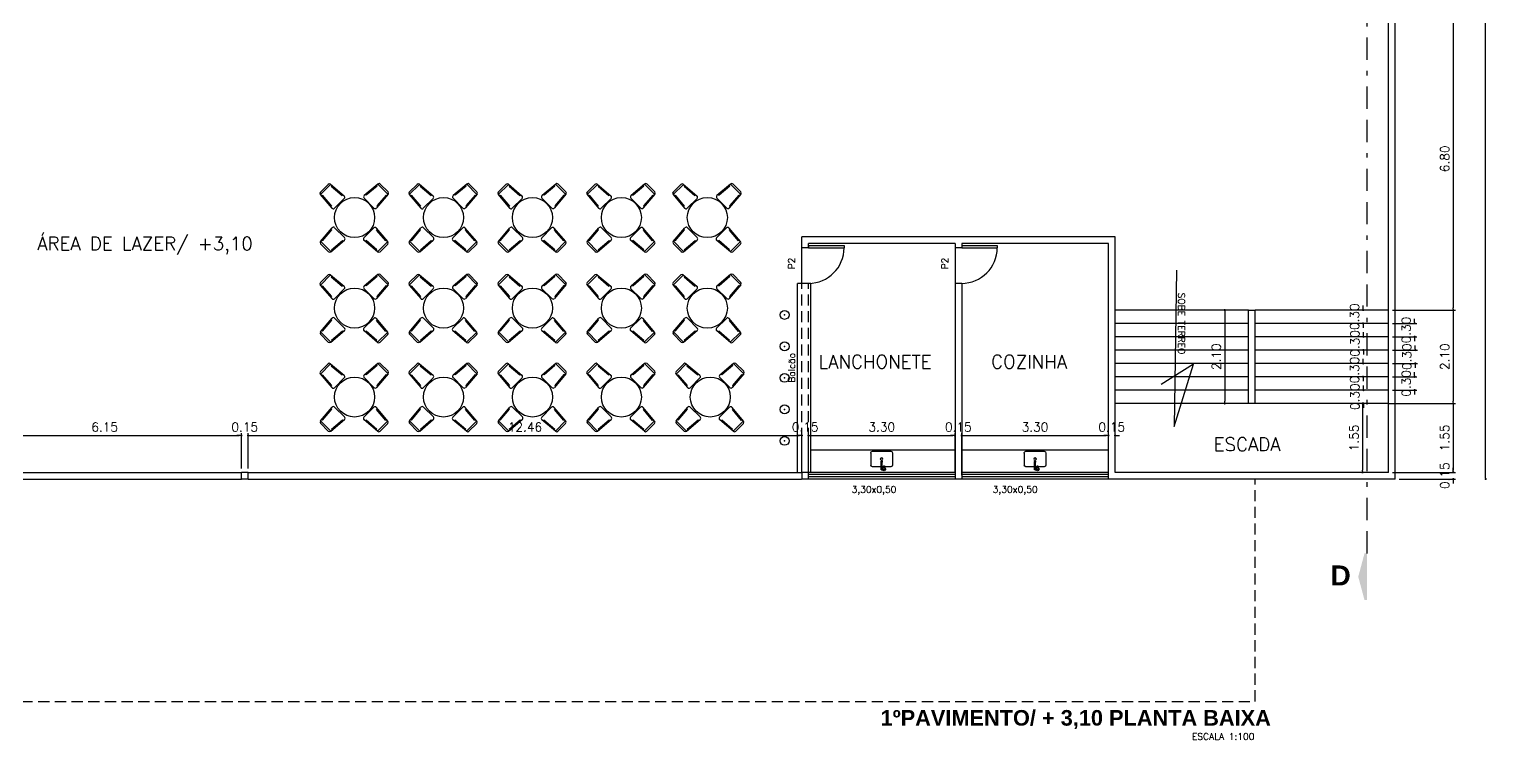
# Model space of a CAD drawing. Extents: x -151 to -2, y -18 to 162.
# Drawn here: x -121.57 to -88.76, y -18.17 to -2.19 of the extents above; entities that cross this region are included whole.
import ezdxf

# ---------------------------------------------------------------- set-up
doc = ezdxf.new("R2010")
doc.units = 0
doc.header["$MEASUREMENT"] = 0
doc.linetypes.add('BORDER', pattern=[1.75, 0.5, -0.25, 0.5, -0.25, 0, -0.25])
doc.linetypes.add('HIDDEN', pattern=[0.375, 0.25, -0.125])
doc.layers.get('0').update_dxf_attribs({"linetype": 'CONTINUOUS'})
doc.layers.get('DEFPOINTS').update_dxf_attribs({"linetype": 'CONTINUOUS'})
for name, color, linetype in [('ACESSÓRIO', 2, 'CONTINUOUS'), ('ALVENARIA', 7, 'CONTINUOUS'), ('ALVENARIA1', 44, 'CONTINUOUS'), ('COBERTURA', 6, 'CONTINUOUS'), ('CORTE', 6, 'CONTINUOUS'), ('COTA', 1, 'CONTINUOUS'), ('COTAS', 1, 'CONTINUOUS'), ('JAPOR', 142, 'CONTINUOUS'), ('TEXTO2', 40, 'CONTINUOUS'), ('TEXTO4', 4, 'CONTINUOUS'), ('TEXTO5', 5, 'CONTINUOUS')]:
    doc.layers.add(name, color=color, linetype=linetype)
doc.styles.add('SANSSERIFBOLD', font='sasb____.pfb')
doc.styles.add('SIMPLEX', font='SIMPLEX.SHX')
doc.styles.get("Standard").update_dxf_attribs({"font": 'TXT.shx', "height": 0.2})
doc.dimstyles.new('DIM100', dxfattribs={"dimtxt": 0.18, "dimasz": 0.05, "dimexe": 0.05, "dimexo": 0.09, "dimgap": 0.09, "dimtad": 1, "dimzin": 0, "dimdsep": 46, "dimtxsty": 'Standard', "dimblk": 'DOT', "dimblk1": 'DOT', "dimblk2": 'DOT', "dimsah": 1, "dimcen": 0.09, "dimadec": 0, "dimazin": 0, "dimtfac": 1, "dimtix": 1, "dimtofl": 0, "dimtmove": 2, "dimatfit": 3, "dimldrblk": 'DOT', "dimfxl": 1, "dimtolj": 1, "dimtzin": 0, "dimarcsym": 0})

# ---------------------------------------------------------------- blocks, each defined once
blk = doc.blocks.new('SETA')
at = {"layer": 'COTA'}
for points in [[(-150, 0), (0, 0), (-75, 28.2)], [(-150, 0), (-75, 28.2), (-150, 8.1)], [(-75, 28.2), (0, 0), (0, 8.1)]]:
    blk.add_solid(points, dxfattribs=at)
blk = doc.blocks.new('DOT')
at = {"layer": 'ALVENARIA', "color": 0, "linetype": 'ByBlock'}
blk.add_line((-0.5, 0), (-1, 0), dxfattribs=at)
at = {"layer": 'ALVENARIA', "color": 0, "linetype": 'ByBlock', "const_width": 0.5}
blk.add_lwpolyline([(-0.25, 0, 1), (0.25, 0, 1)], format="xyb", close=True, dxfattribs=at)
blk = doc.blocks.new('*D183')
at = {"color": 0, "linetype": 'ByBlock'}
for p, q in [((-91.417, -33.209), (-91.417, -34.659)), ((-90.923, -34.709), (-91.467, -34.709))]:
    blk.add_line(p, q, dxfattribs=at)
at = {"layer": 'DEFPOINTS', "color": 0, "linetype": 'ByBlock'}
for p in [(-90.833, -33.159), (-91.417, -34.709), (-90.833, -34.709)]:
    blk.add_point(p, dxfattribs=at)
at = {"color": 0, "linetype": 'ByBlock', "xscale": 0.05, "yscale": 0.05, "zscale": 0.05}
for p, rotation in [((-91.417, -33.159), 90), ((-91.417, -34.709), 270)]:
    blk.add_blockref('DOT', p, dxfattribs=dict(at, rotation=rotation))
at = {"color": 0, "linetype": 'ByBlock', "insert": (-91.607, -33.934), "char_height": 0.2, "attachment_point": 5, "rotation": 90}
blk.add_mtext('\\A1;1.55', dxfattribs=at)
blk = doc.blocks.new('*D184')
at = {"color": 0, "linetype": 'ByBlock'}
for p, q in [((-94.073, -31.059), (-94.567, -31.059)), ((-94.517, -31.109), (-94.517, -33.109)), ((-94.073, -33.159), (-94.567, -33.159))]:
    blk.add_line(p, q, dxfattribs=at)
at = {"layer": 'DEFPOINTS', "color": 0, "linetype": 'ByBlock'}
for p in [(-93.983, -31.059), (-94.517, -33.159), (-93.983, -33.159)]:
    blk.add_point(p, dxfattribs=at)
at = {"color": 0, "linetype": 'ByBlock', "xscale": 0.05, "yscale": 0.05, "zscale": 0.05}
for p, rotation in [((-94.517, -31.059), 90), ((-94.517, -33.159), 270)]:
    blk.add_blockref('DOT', p, dxfattribs=dict(at, rotation=rotation))
at = {"color": 0, "linetype": 'ByBlock', "insert": (-94.707, -32.109), "char_height": 0.2, "attachment_point": 5, "rotation": 90}
blk.add_mtext('\\A1;2.10', dxfattribs=at)
blk = doc.blocks.new('*D276')
at = {"color": 0, "linetype": 'ByBlock'}
for p, q in [((-4.244, -23.421), (-4.244, -30.121)), ((-5.609, -30.171), (-4.194, -30.171))]:
    blk.add_line(p, q, dxfattribs=at)
at = {"layer": 'DEFPOINTS', "color": 0, "linetype": 'ByBlock'}
for p in [(-5.549, -23.371), (-5.699, -30.171), (-4.244, -30.171)]:
    blk.add_point(p, dxfattribs=at)
at = {"color": 0, "linetype": 'ByBlock', "xscale": 0.05, "yscale": 0.05, "zscale": 0.05}
for p, rotation in [((-4.244, -23.371), 90), ((-4.244, -30.171), 270)]:
    blk.add_blockref('DOT', p, dxfattribs=dict(at, rotation=rotation))
at = {"color": 0, "linetype": 'ByBlock', "insert": (-4.434, -26.771), "char_height": 0.2, "attachment_point": 5, "rotation": 90}
blk.add_mtext('\\A1;6.80', dxfattribs=at)
blk = doc.blocks.new('*D277')
at = {"color": 0, "linetype": 'ByBlock'}
for p, q in [((-4.244, -30.221), (-4.244, -32.221)), ((-5.699, -32.271), (-4.194, -32.271))]:
    blk.add_line(p, q, dxfattribs=at)
at = {"layer": 'DEFPOINTS', "color": 0, "linetype": 'ByBlock'}
for p in [(-5.699, -30.171), (-5.789, -32.271), (-4.244, -32.271)]:
    blk.add_point(p, dxfattribs=at)
at = {"color": 0, "linetype": 'ByBlock', "xscale": 0.05, "yscale": 0.05, "zscale": 0.05}
for p, rotation in [((-4.244, -30.171), 90), ((-4.244, -32.271), 270)]:
    blk.add_blockref('DOT', p, dxfattribs=dict(at, rotation=rotation))
at = {"color": 0, "linetype": 'ByBlock', "insert": (-4.434, -31.221), "char_height": 0.2, "attachment_point": 5, "rotation": 90}
blk.add_mtext('\\A1;2.10', dxfattribs=at)
blk = doc.blocks.new('*D278')
at = {"color": 0, "linetype": 'ByBlock'}
for p, q in [((-4.244, -32.321), (-4.244, -33.771)), ((-5.609, -33.821), (-4.194, -33.821))]:
    blk.add_line(p, q, dxfattribs=at)
at = {"layer": 'DEFPOINTS', "color": 0, "linetype": 'ByBlock'}
for p in [(-5.789, -32.271), (-5.699, -33.821), (-4.244, -33.821)]:
    blk.add_point(p, dxfattribs=at)
at = {"color": 0, "linetype": 'ByBlock', "xscale": 0.05, "yscale": 0.05, "zscale": 0.05}
for p, rotation in [((-4.244, -32.271), 90), ((-4.244, -33.821), 270)]:
    blk.add_blockref('DOT', p, dxfattribs=dict(at, rotation=rotation))
at = {"color": 0, "linetype": 'ByBlock', "insert": (-4.434, -33.046), "char_height": 0.2, "attachment_point": 5, "rotation": 90}
blk.add_mtext('\\A1;1.55', dxfattribs=at)
blk = doc.blocks.new('*D279')
at = {"color": 0, "linetype": 'ByBlock'}
for p, q in [((-4.244, -33.771), (-4.244, -33.721)), ((-5.459, -33.971), (-4.194, -33.971)), ((-4.244, -34.021), (-4.244, -34.071))]:
    blk.add_line(p, q, dxfattribs=at)
at = {"layer": 'DEFPOINTS', "color": 0, "linetype": 'ByBlock'}
for p in [(-5.699, -33.821), (-5.549, -33.971), (-4.244, -33.971)]:
    blk.add_point(p, dxfattribs=at)
at = {"color": 0, "linetype": 'ByBlock', "xscale": 0.05, "yscale": 0.05, "zscale": 0.05}
for p, rotation in [((-4.244, -33.821), 270), ((-4.244, -33.971), 90)]:
    blk.add_blockref('DOT', p, dxfattribs=dict(at, rotation=rotation))
at = {"color": 0, "linetype": 'ByBlock', "insert": (-4.434, -33.896), "char_height": 0.2, "attachment_point": 5, "rotation": 90}
blk.add_mtext('\\A1;0.15', dxfattribs=at)
blk = doc.blocks.new('*D280')
at = {"color": 0, "linetype": 'ByBlock'}
for p, q in [((-8.759, 4.529), (-3.465, 4.529)), ((-3.515, -33.921), (-3.515, 4.479))]:
    blk.add_line(p, q, dxfattribs=at)
at = {"layer": 'DEFPOINTS', "color": 0, "linetype": 'ByBlock'}
for p in [(-8.849, 4.529), (-3.515, 4.529), (-5.549, -33.971)]:
    blk.add_point(p, dxfattribs=at)
at = {"color": 0, "linetype": 'ByBlock', "xscale": 0.05, "yscale": 0.05, "zscale": 0.05}
for p, rotation in [((-3.515, 4.529), 90), ((-3.515, -33.971), 270)]:
    blk.add_blockref('DOT', p, dxfattribs=dict(at, rotation=rotation))
at = {"color": 0, "linetype": 'ByBlock', "insert": (-3.705, -14.721), "char_height": 0.2, "attachment_point": 5, "rotation": 90}
blk.add_mtext('\\A1;38.50', dxfattribs=at)
blk = doc.blocks.new('PIA-E-PL')
at = {"layer": 'ACESSÓRIO'}
for p, q in [((0.055, 0), (0.055, 0.044)), ((0.07, 0.072), (0.077, 0.072)), ((0.07, 0.037), (0.077, 0.037)), ((0.07, 0.01), (0.24, 0.01)), ((0.085, 0.01), (0.085, 0.031)), ((0.09, 0.08), (0.127, 0.08)), ((0.09, 0.03), (0.127, 0.03)), ((0.125, 0.205), (0.125, 0.08)), ((0.125, 0.03), (0.125, 0.01)), ((0.435, 0.245), (0.165, 0.245)), ((0.475, -0.205), (0.475, 0.205)), ((0.07, -0.01), (0.24, -0.01)), ((0.125, -0.01), (0.125, -0.205)), ((0.435, -0.245), (0.165, -0.245))]:
    blk.add_line(p, q, dxfattribs=at)
blk.add_lwpolyline([(0.09, 0.08, 0.133256), (0.083, 0.078, 0.106756), (0.077, 0.073, 0.082828), (0.073, 0.065, 0.071352), (0.072, 0.055, 0.071352), (0.073, 0.045, 0.082828), (0.077, 0.037, 0.106756), (0.083, 0.032, 0.133256), (0.09, 0.03, 0.133256)], format="xyb", dxfattribs=at)
for points in [[(0.127, 0.03, 0.133256), (0.134, 0.032, 0.106756), (0.14, 0.037, 0.082828), (0.143, 0.045, 0.071352), (0.145, 0.055, 0.071352), (0.143, 0.065, 0.082828), (0.14, 0.073, 0.106756), (0.134, 0.078, 0.133256), (0.127, 0.08, 0.133256), (0.121, 0.078, 0.106756), (0.115, 0.073, 0.082828), (0.111, 0.065, 0.071352), (0.11, 0.055, 0.071352), (0.111, 0.045, 0.082828), (0.115, 0.037, 0.106756), (0.121, 0.032, 0.133256)], [(0.135, 0.063, 0.133256), (0.133, 0.062, 0.106756), (0.131, 0.06, 0.082828), (0.13, 0.058, 0.071352), (0.129, 0.055, 0.071352), (0.13, 0.052, 0.082828), (0.131, 0.05, 0.106756), (0.133, 0.048, 0.133256), (0.135, 0.047, 0.133256), (0.137, 0.048, 0.106756), (0.138, 0.05, 0.082828), (0.14, 0.052, 0.071352), (0.14, 0.055, 0.071352), (0.14, 0.058, 0.082828), (0.138, 0.06, 0.106756), (0.137, 0.062, 0.133256)]]:
    blk.add_lwpolyline(points, format="xyb", close=True, dxfattribs=at)
blk.add_circle((0.3, 0), 0.03, dxfattribs=at)
for centre, radius, start, end in [((0.07, 0.055), 0.035, 45.5847, 244.6231), ((0.07, 0.055), 0.0175, 90, 204.62), ((0.045, 0.044), 0.01, 0, 24.62), ((0.07, 0.055), 0.0175, 211.0027, 270), ((0.07, 0), 0.015, 41.8103, 318.1897), ((0.07, 0), 0.01, 90.0002, 270.0002), ((0.07, 0.055), 0.035, 295.3769, 314.4153), ((0.165, 0.205), 0.04, 90, 180), ((0.24, 0), 0.0125, 233.1301, 126.8699), ((0.24, 0), 0.01, 270.0001, 90.0001), ((0.435, 0.205), 0.04, 0, 90), ((0.165, -0.205), 0.04, 180, 270), ((0.435, -0.205), 0.04, 270, 0)]:
    blk.add_arc(centre, radius, start, end, dxfattribs=at)
blk = doc.blocks.new('A$C0E6D6708')
at = {"layer": 'ACESSÓRIO'}
for p, q in [((0.786, 1.861), (0.753, 1.461)), ((0.806, 1.818), (0.78, 1.498)), ((0.806, 1.818), (0.782, 1.818)), ((1.112, 1.858), (0.786, 1.858)), ((1.072, 1.898), (0.826, 1.898)), ((1.116, 1.818), (1.092, 1.818)), ((1.092, 1.818), (1.118, 1.498)), ((1.112, 1.861), (1.145, 1.461)), ((0.756, 1.498), (0.78, 1.498)), ((0.792, 1.418), (1.106, 1.418)), ((1.118, 1.498), (1.142, 1.498)), ((0, 1.065), (0, 0.819)), ((0.037, 1.105), (0.437, 1.138)), ((0.04, 1.105), (0.04, 0.779)), ((0.08, 1.085), (0.4, 1.111)), ((0.08, 1.109), (0.08, 1.085)), ((0.4, 1.111), (0.4, 1.135)), ((0.48, 0.785), (0.48, 1.099)), ((1.418, 0.785), (1.418, 1.099)), ((1.861, 1.105), (1.461, 1.138)), ((1.498, 1.111), (1.498, 1.135)), ((1.818, 1.085), (1.498, 1.111)), ((1.818, 1.109), (1.818, 1.085)), ((1.858, 1.105), (1.858, 0.779)), ((1.898, 1.065), (1.898, 0.819)), ((0.037, 0.779), (0.437, 0.746)), ((0.08, 0.799), (0.08, 0.775)), ((0.08, 0.799), (0.4, 0.773)), ((0.4, 0.749), (0.4, 0.773)), ((1.861, 0.779), (1.461, 0.746)), ((1.818, 0.799), (1.498, 0.773)), ((1.498, 0.749), (1.498, 0.773)), ((1.818, 0.799), (1.818, 0.775)), ((0.786, 0.037), (0.753, 0.437)), ((0.756, 0.4), (0.78, 0.4)), ((0.806, 0.08), (0.78, 0.4)), ((0.792, 0.48), (1.106, 0.48)), ((1.092, 0.08), (1.118, 0.4)), ((1.112, 0.037), (1.145, 0.437)), ((1.118, 0.4), (1.142, 0.4)), ((0.806, 0.08), (0.782, 0.08)), ((1.112, 0.04), (0.786, 0.04)), ((1.116, 0.08), (1.092, 0.08)), ((1.072, 0), (0.826, 0))]:
    blk.add_line(p, q, dxfattribs=at)
blk.add_circle((0.949, 0.958), 0.45, dxfattribs=at)
for centre, start, end in [((0.826, 1.858), 90, 175.2364), ((1.072, 1.858), 4.7636, 90), ((0.792, 1.458), 175.2364, 270), ((1.106, 1.458), 270, 4.7636), ((0.04, 1.065), 94.7636, 180), ((0.44, 1.099), 0, 94.7636), ((1.458, 1.099), 85.2364, 180), ((1.858, 1.065), 0, 85.2364), ((0.04, 0.819), 180, 265.2364), ((0.44, 0.785), 265.2364, 0), ((1.458, 0.785), 180, 274.7636), ((1.858, 0.819), 274.7636, 0), ((0.792, 0.44), 90, 184.7636), ((1.106, 0.44), 355.2364, 90), ((0.826, 0.04), 184.7636, 270), ((1.072, 0.04), 270, 355.2364)]:
    blk.add_arc(centre, 0.04, start, end, dxfattribs=at)
blk = doc.blocks.new('A$C6DC92BA1')
at = {"layer": 'ALVENARIA', "rotation": 315.0000000000003}
blk.add_blockref('A$C0E6D6708', (-0.567, 0.775), dxfattribs=at)
blk = doc.blocks.new('*D290')
at = {"color": 0, "linetype": 'ByBlock'}
for p, q in [((-92.108, -90.213), (-92.633, -90.213)), ((-92.583, -90.163), (-92.583, -90.113)), ((-92.108, -90.513), (-92.633, -90.513)), ((-92.583, -90.563), (-92.583, -90.613))]:
    blk.add_line(p, q, dxfattribs=at)
at = {"layer": 'DEFPOINTS', "color": 0, "linetype": 'ByBlock'}
for p in [(-92.583, -90.213), (-92.018, -90.213), (-92.018, -90.513)]:
    blk.add_point(p, dxfattribs=at)
at = {"color": 0, "linetype": 'ByBlock', "xscale": 0.05, "yscale": 0.05, "zscale": 0.05}
for p, rotation in [((-92.583, -90.213), 270), ((-92.583, -90.513), 90)]:
    blk.add_blockref('DOT', p, dxfattribs=dict(at, rotation=rotation))
at = {"color": 0, "linetype": 'ByBlock', "insert": (-92.773, -90.363), "char_height": 0.2, "attachment_point": 5, "rotation": 90}
blk.add_mtext('\\A1;0.30', dxfattribs=at)
blk = doc.blocks.new('*D291')
at = {"color": 0, "linetype": 'ByBlock'}
for p, q in [((-91.431, -89.863), (-91.431, -89.813)), ((-91.928, -89.913), (-91.381, -89.913)), ((-91.928, -90.213), (-91.381, -90.213)), ((-91.431, -90.263), (-91.431, -90.313))]:
    blk.add_line(p, q, dxfattribs=at)
at = {"layer": 'DEFPOINTS', "color": 0, "linetype": 'ByBlock'}
for p in [(-92.018, -89.913), (-92.018, -90.213), (-91.431, -89.913)]:
    blk.add_point(p, dxfattribs=at)
at = {"color": 0, "linetype": 'ByBlock', "xscale": 0.05, "yscale": 0.05, "zscale": 0.05}
for p, rotation in [((-91.431, -89.913), 270), ((-91.431, -90.213), 90)]:
    blk.add_blockref('DOT', p, dxfattribs=dict(at, rotation=rotation))
at = {"color": 0, "linetype": 'ByBlock', "insert": (-91.621, -90.063), "char_height": 0.2, "attachment_point": 5, "rotation": 90}
blk.add_mtext('\\A1;0.30', dxfattribs=at)
blk = doc.blocks.new('*D292')
at = {"color": 0, "linetype": 'ByBlock'}
for p, q in [((-92.59, -89.563), (-92.59, -89.513)), ((-92.108, -89.613), (-92.64, -89.613)), ((-92.108, -89.913), (-92.64, -89.913)), ((-92.59, -89.963), (-92.59, -90.013))]:
    blk.add_line(p, q, dxfattribs=at)
at = {"layer": 'DEFPOINTS', "color": 0, "linetype": 'ByBlock'}
for p in [(-92.59, -89.613), (-92.018, -89.613), (-92.018, -89.913)]:
    blk.add_point(p, dxfattribs=at)
at = {"color": 0, "linetype": 'ByBlock', "xscale": 0.05, "yscale": 0.05, "zscale": 0.05}
for p, rotation in [((-92.59, -89.613), 270), ((-92.59, -89.913), 90)]:
    blk.add_blockref('DOT', p, dxfattribs=dict(at, rotation=rotation))
at = {"color": 0, "linetype": 'ByBlock', "insert": (-92.78, -89.763), "char_height": 0.2, "attachment_point": 5, "rotation": 90}
blk.add_mtext('\\A1;0.30', dxfattribs=at)
blk = doc.blocks.new('*D293')
at = {"color": 0, "linetype": 'ByBlock'}
for p, q in [((-91.417, -89.263), (-91.417, -89.213)), ((-91.928, -89.313), (-91.367, -89.313)), ((-91.928, -89.613), (-91.367, -89.613)), ((-91.417, -89.663), (-91.417, -89.713))]:
    blk.add_line(p, q, dxfattribs=at)
at = {"layer": 'DEFPOINTS', "color": 0, "linetype": 'ByBlock'}
for p in [(-92.018, -89.313), (-91.417, -89.313), (-92.018, -89.613)]:
    blk.add_point(p, dxfattribs=at)
at = {"color": 0, "linetype": 'ByBlock', "xscale": 0.05, "yscale": 0.05, "zscale": 0.05}
for p, rotation in [((-91.417, -89.313), 270), ((-91.417, -89.613), 90)]:
    blk.add_blockref('DOT', p, dxfattribs=dict(at, rotation=rotation))
at = {"color": 0, "linetype": 'ByBlock', "insert": (-91.607, -89.463), "char_height": 0.2, "attachment_point": 5, "rotation": 90}
blk.add_mtext('\\A1;0.30', dxfattribs=at)
blk = doc.blocks.new('*D294')
at = {"color": 0, "linetype": 'ByBlock'}
for p, q in [((-92.108, -90.213), (-92.633, -90.213)), ((-92.583, -90.163), (-92.583, -90.113)), ((-92.108, -90.513), (-92.633, -90.513)), ((-92.583, -90.563), (-92.583, -90.613))]:
    blk.add_line(p, q, dxfattribs=at)
at = {"layer": 'DEFPOINTS', "color": 0, "linetype": 'ByBlock'}
for p in [(-92.583, -90.213), (-92.018, -90.213), (-92.018, -90.513)]:
    blk.add_point(p, dxfattribs=at)
at = {"color": 0, "linetype": 'ByBlock', "xscale": 0.05, "yscale": 0.05, "zscale": 0.05}
for p, rotation in [((-92.583, -90.213), 270), ((-92.583, -90.513), 90)]:
    blk.add_blockref('DOT', p, dxfattribs=dict(at, rotation=rotation))
at = {"color": 0, "linetype": 'ByBlock', "insert": (-92.773, -90.363), "char_height": 0.2, "attachment_point": 5, "rotation": 90}
blk.add_mtext('\\A1;0.30', dxfattribs=at)
blk = doc.blocks.new('*D295')
at = {"color": 0, "linetype": 'ByBlock'}
for p, q in [((-91.431, -89.863), (-91.431, -89.813)), ((-91.928, -89.913), (-91.381, -89.913)), ((-91.928, -90.213), (-91.381, -90.213)), ((-91.431, -90.263), (-91.431, -90.313))]:
    blk.add_line(p, q, dxfattribs=at)
at = {"layer": 'DEFPOINTS', "color": 0, "linetype": 'ByBlock'}
for p in [(-92.018, -89.913), (-92.018, -90.213), (-91.431, -89.913)]:
    blk.add_point(p, dxfattribs=at)
at = {"color": 0, "linetype": 'ByBlock', "xscale": 0.05, "yscale": 0.05, "zscale": 0.05}
for p, rotation in [((-91.431, -89.913), 270), ((-91.431, -90.213), 90)]:
    blk.add_blockref('DOT', p, dxfattribs=dict(at, rotation=rotation))
at = {"color": 0, "linetype": 'ByBlock', "insert": (-91.621, -90.063), "char_height": 0.2, "attachment_point": 5, "rotation": 90}
blk.add_mtext('\\A1;0.30', dxfattribs=at)
blk = doc.blocks.new('*D296')
at = {"color": 0, "linetype": 'ByBlock'}
for p, q in [((-92.59, -89.563), (-92.59, -89.513)), ((-92.108, -89.613), (-92.64, -89.613)), ((-92.108, -89.913), (-92.64, -89.913)), ((-92.59, -89.963), (-92.59, -90.013))]:
    blk.add_line(p, q, dxfattribs=at)
at = {"layer": 'DEFPOINTS', "color": 0, "linetype": 'ByBlock'}
for p in [(-92.59, -89.613), (-92.018, -89.613), (-92.018, -89.913)]:
    blk.add_point(p, dxfattribs=at)
at = {"color": 0, "linetype": 'ByBlock', "xscale": 0.05, "yscale": 0.05, "zscale": 0.05}
for p, rotation in [((-92.59, -89.613), 270), ((-92.59, -89.913), 90)]:
    blk.add_blockref('DOT', p, dxfattribs=dict(at, rotation=rotation))
at = {"color": 0, "linetype": 'ByBlock', "insert": (-92.78, -89.763), "char_height": 0.2, "attachment_point": 5, "rotation": 90}
blk.add_mtext('\\A1;0.30', dxfattribs=at)
blk = doc.blocks.new('*D316')
at = {"color": 0, "linetype": 'ByBlock'}
for p, q in [((-122.897, -11.331), (-116.847, -11.331)), ((-116.797, -12.07), (-116.797, -11.281))]:
    blk.add_line(p, q, dxfattribs=at)
at = {"layer": 'DEFPOINTS', "color": 0, "linetype": 'ByBlock'}
for p in [(-116.797, -11.331), (-122.947, -12.16), (-116.797, -12.16)]:
    blk.add_point(p, dxfattribs=at)
at = {"color": 0, "linetype": 'ByBlock', "xscale": 0.05, "yscale": 0.05, "zscale": 0.05, "rotation": 180}
blk.add_blockref('DOT', (-122.947, -11.331), dxfattribs=at)
at = {"color": 0, "linetype": 'ByBlock', "xscale": 0.05, "yscale": 0.05, "zscale": 0.05}
blk.add_blockref('DOT', (-116.797, -11.331), dxfattribs=at)
at = {"color": 0, "linetype": 'ByBlock', "insert": (-119.872, -11.141), "char_height": 0.2, "attachment_point": 5}
blk.add_mtext('\\A1;6.15', dxfattribs=at)
blk = doc.blocks.new('*D317')
at = {"color": 0, "linetype": 'ByBlock'}
for p, q in [((-116.847, -11.331), (-116.897, -11.331)), ((-116.647, -12.07), (-116.647, -11.281)), ((-116.597, -11.331), (-116.547, -11.331))]:
    blk.add_line(p, q, dxfattribs=at)
at = {"layer": 'DEFPOINTS', "color": 0, "linetype": 'ByBlock'}
for p in [(-116.647, -11.331), (-116.797, -12.16), (-116.647, -12.16)]:
    blk.add_point(p, dxfattribs=at)
at = {"color": 0, "linetype": 'ByBlock', "xscale": 0.05, "yscale": 0.05, "zscale": 0.05}
blk.add_blockref('DOT', (-116.797, -11.331), dxfattribs=at)
at = {"color": 0, "linetype": 'ByBlock', "xscale": 0.05, "yscale": 0.05, "zscale": 0.05, "rotation": 180}
blk.add_blockref('DOT', (-116.647, -11.331), dxfattribs=at)
at = {"color": 0, "linetype": 'ByBlock', "insert": (-116.722, -11.141), "char_height": 0.2, "attachment_point": 5}
blk.add_mtext('\\A1;0.15', dxfattribs=at)
blk = doc.blocks.new('*D318')
at = {"color": 0, "linetype": 'ByBlock'}
for p, q in [((-116.597, -11.331), (-104.242, -11.331)), ((-104.192, -12.07), (-104.192, -11.281))]:
    blk.add_line(p, q, dxfattribs=at)
at = {"layer": 'DEFPOINTS', "color": 0, "linetype": 'ByBlock'}
for p in [(-104.192, -11.331), (-116.647, -12.16), (-104.192, -12.16)]:
    blk.add_point(p, dxfattribs=at)
at = {"color": 0, "linetype": 'ByBlock', "xscale": 0.05, "yscale": 0.05, "zscale": 0.05, "rotation": 180}
blk.add_blockref('DOT', (-116.647, -11.331), dxfattribs=at)
at = {"color": 0, "linetype": 'ByBlock', "xscale": 0.05, "yscale": 0.05, "zscale": 0.05}
blk.add_blockref('DOT', (-104.192, -11.331), dxfattribs=at)
at = {"color": 0, "linetype": 'ByBlock', "insert": (-110.419, -11.141), "char_height": 0.2, "attachment_point": 5}
blk.add_mtext('\\A1;12.46', dxfattribs=at)
blk = doc.blocks.new('*D319')
at = {"color": 0, "linetype": 'ByBlock'}
for p, q in [((-104.242, -11.331), (-104.292, -11.331)), ((-104.042, -12.07), (-104.042, -11.281)), ((-103.992, -11.331), (-103.942, -11.331))]:
    blk.add_line(p, q, dxfattribs=at)
at = {"layer": 'DEFPOINTS', "color": 0, "linetype": 'ByBlock'}
for p in [(-104.042, -11.331), (-104.192, -12.16), (-104.042, -12.16)]:
    blk.add_point(p, dxfattribs=at)
at = {"color": 0, "linetype": 'ByBlock', "xscale": 0.05, "yscale": 0.05, "zscale": 0.05}
blk.add_blockref('DOT', (-104.192, -11.331), dxfattribs=at)
at = {"color": 0, "linetype": 'ByBlock', "xscale": 0.05, "yscale": 0.05, "zscale": 0.05, "rotation": 180}
blk.add_blockref('DOT', (-104.042, -11.331), dxfattribs=at)
at = {"color": 0, "linetype": 'ByBlock', "insert": (-104.117, -11.141), "char_height": 0.2, "attachment_point": 5}
blk.add_mtext('\\A1;0.15', dxfattribs=at)
blk = doc.blocks.new('*D320')
at = {"color": 0, "linetype": 'ByBlock'}
for p, q in [((-103.992, -11.331), (-100.797, -11.331)), ((-100.747, -12.17), (-100.747, -11.281))]:
    blk.add_line(p, q, dxfattribs=at)
at = {"layer": 'DEFPOINTS', "color": 0, "linetype": 'ByBlock'}
for p in [(-100.747, -11.331), (-104.042, -12.16), (-100.747, -12.26)]:
    blk.add_point(p, dxfattribs=at)
at = {"color": 0, "linetype": 'ByBlock', "xscale": 0.05, "yscale": 0.05, "zscale": 0.05, "rotation": 180}
blk.add_blockref('DOT', (-104.042, -11.331), dxfattribs=at)
at = {"color": 0, "linetype": 'ByBlock', "xscale": 0.05, "yscale": 0.05, "zscale": 0.05}
blk.add_blockref('DOT', (-100.747, -11.331), dxfattribs=at)
at = {"color": 0, "linetype": 'ByBlock', "insert": (-102.394, -11.141), "char_height": 0.2, "attachment_point": 5}
blk.add_mtext('\\A1;3.30', dxfattribs=at)
blk = doc.blocks.new('*D321')
at = {"color": 0, "linetype": 'ByBlock'}
for p, q in [((-100.797, -11.331), (-100.847, -11.331)), ((-100.597, -12.22), (-100.597, -11.281)), ((-100.547, -11.331), (-100.497, -11.331))]:
    blk.add_line(p, q, dxfattribs=at)
at = {"layer": 'DEFPOINTS', "color": 0, "linetype": 'ByBlock'}
for p in [(-100.597, -11.331), (-100.747, -12.26), (-100.597, -12.31)]:
    blk.add_point(p, dxfattribs=at)
at = {"color": 0, "linetype": 'ByBlock', "xscale": 0.05, "yscale": 0.05, "zscale": 0.05}
blk.add_blockref('DOT', (-100.747, -11.331), dxfattribs=at)
at = {"color": 0, "linetype": 'ByBlock', "xscale": 0.05, "yscale": 0.05, "zscale": 0.05, "rotation": 180}
blk.add_blockref('DOT', (-100.597, -11.331), dxfattribs=at)
at = {"color": 0, "linetype": 'ByBlock', "insert": (-100.672, -11.141), "char_height": 0.2, "attachment_point": 5}
blk.add_mtext('\\A1;0.15', dxfattribs=at)
blk = doc.blocks.new('*D322')
at = {"color": 0, "linetype": 'ByBlock'}
for p, q in [((-100.547, -11.331), (-97.347, -11.331)), ((-97.297, -12.271), (-97.297, -11.281))]:
    blk.add_line(p, q, dxfattribs=at)
at = {"layer": 'DEFPOINTS', "color": 0, "linetype": 'ByBlock'}
for p in [(-97.297, -11.331), (-100.597, -12.31), (-97.297, -12.361)]:
    blk.add_point(p, dxfattribs=at)
at = {"color": 0, "linetype": 'ByBlock', "xscale": 0.05, "yscale": 0.05, "zscale": 0.05, "rotation": 180}
blk.add_blockref('DOT', (-100.597, -11.331), dxfattribs=at)
at = {"color": 0, "linetype": 'ByBlock', "xscale": 0.05, "yscale": 0.05, "zscale": 0.05}
blk.add_blockref('DOT', (-97.297, -11.331), dxfattribs=at)
at = {"color": 0, "linetype": 'ByBlock', "insert": (-98.947, -11.141), "char_height": 0.2, "attachment_point": 5}
blk.add_mtext('\\A1;3.30', dxfattribs=at)
blk = doc.blocks.new('*D323')
at = {"color": 0, "linetype": 'ByBlock'}
for p, q in [((-97.347, -11.331), (-97.397, -11.331)), ((-97.147, -12.07), (-97.147, -11.281)), ((-97.097, -11.331), (-97.047, -11.331))]:
    blk.add_line(p, q, dxfattribs=at)
at = {"layer": 'DEFPOINTS', "color": 0, "linetype": 'ByBlock'}
for p in [(-97.147, -11.331), (-97.297, -12.361), (-97.147, -12.16)]:
    blk.add_point(p, dxfattribs=at)
at = {"color": 0, "linetype": 'ByBlock', "xscale": 0.05, "yscale": 0.05, "zscale": 0.05}
blk.add_blockref('DOT', (-97.297, -11.331), dxfattribs=at)
at = {"color": 0, "linetype": 'ByBlock', "xscale": 0.05, "yscale": 0.05, "zscale": 0.05, "rotation": 180}
blk.add_blockref('DOT', (-97.147, -11.331), dxfattribs=at)
at = {"color": 0, "linetype": 'ByBlock', "insert": (-97.222, -11.141), "char_height": 0.2, "attachment_point": 5}
blk.add_mtext('\\A1;0.15', dxfattribs=at)

msp = doc.modelspace()

# ---------------------------------------------------------------- linework, layer by layer
at = {"layer": 'ACESSÓRIO'}
for p, q in [((-103.992, -7.91), (-104.292, -7.91)), ((-104.292, -12.16), (-104.292, -7.91)), ((-103.992, -12.16), (-103.992, -7.91)), ((-100.747, -11.66), (-103.992, -11.66)), ((-97.297, -11.66), (-100.597, -11.66))]:
    msp.add_line(p, q, dxfattribs=at)
for centre in [(-104.58, -8.619), (-104.58, -9.327), (-104.58, -10.035), (-104.58, -10.744), (-104.58, -11.452)]:
    msp.add_circle(centre, 0.1, dxfattribs=at)
at = {"layer": 'ALVENARIA'}
for p, q in [((-90.997, -6.86), (-90.997, -1.56)), ((-90.847, -12.31), (-90.847, -1.56)), ((-97.297, -6.86), (-104.192, -6.86)), ((-104.192, -7.11), (-104.192, -6.86)), ((-97.147, -6.86), (-97.397, -6.86)), ((-97.147, -12.16), (-97.147, -6.86)), ((-90.997, -12.16), (-90.997, -6.86)), ((-104.042, -7.11), (-104.192, -7.11)), ((-100.747, -7.01), (-104.042, -7.01)), ((-104.042, -7.11), (-104.042, -7.01)), ((-100.747, -7.01), (-100.747, -7.11)), ((-100.597, -7.11), (-100.747, -7.11)), ((-97.297, -7.01), (-100.597, -7.01)), ((-100.597, -7.01), (-100.597, -7.11)), ((-97.297, -12.31), (-97.297, -7.01)), ((-100.597, -7.91), (-100.747, -7.91)), ((-100.747, -7.91), (-100.747, -12.31)), ((-100.597, -7.91), (-100.597, -12.31)), ((-94.147, -10.61), (-94.147, -8.51)), ((-93.997, -10.61), (-93.997, -8.51)), ((-116.797, -12.31), (-116.797, -12.16)), ((-116.647, -12.16), (-116.797, -12.16)), ((-116.647, -12.31), (-116.797, -12.31)), ((-116.647, -12.31), (-116.647, -12.16)), ((-104.042, -12.31), (-104.192, -12.31)), ((-90.847, -12.31), (-97.297, -12.31)), ((-90.997, -12.16), (-97.147, -12.16))]:
    msp.add_line(p, q, dxfattribs=at)
at = {"layer": 'ALVENARIA', "linetype": 'Continuous'}
for p, q in [((-94.147, -8.51), (-93.997, -8.51)), ((-104.042, -12.16), (-104.192, -12.16)), ((-104.192, -12.16), (-104.192, -12.31)), ((-104.042, -12.31), (-104.042, -12.16)), ((-100.597, -12.31), (-100.747, -12.31))]:
    msp.add_line(p, q, dxfattribs=at)
for p in [(-104.58, -8.619), (-104.58, -9.327), (-104.58, -10.035), (-104.58, -10.744), (-104.58, -11.452)]:
    msp.add_point(p, dxfattribs=at)
at = {"layer": 'ALVENARIA1', "linetype": 'Continuous'}
for p, q in [((-104.192, -7.91), (-104.192, -7.11)), ((-100.747, -7.11), (-100.747, -7.91))]:
    msp.add_line(p, q, dxfattribs=at)
at = {"layer": 'ALVENARIA1', "linetype": 'HIDDEN'}
for p, q in [((-104.192, -12.16), (-104.192, -7.91)), ((-104.042, -12.16), (-104.042, -7.91))]:
    msp.add_line(p, q, dxfattribs=at)
at = {"layer": 'ALVENARIA1'}
for p, q in [((-94.147, -8.51), (-97.147, -8.51)), ((-90.997, -8.51), (-93.997, -8.51)), ((-94.147, -8.81), (-97.147, -8.81)), ((-90.997, -8.81), (-93.997, -8.81)), ((-94.147, -9.11), (-97.147, -9.11)), ((-90.997, -9.11), (-93.997, -9.11)), ((-94.147, -9.41), (-97.147, -9.41)), ((-90.997, -9.41), (-93.997, -9.41)), ((-94.147, -9.71), (-97.147, -9.71)), ((-90.997, -9.71), (-93.997, -9.71)), ((-94.147, -10.01), (-97.147, -10.01)), ((-90.997, -10.01), (-93.997, -10.01)), ((-94.147, -10.31), (-97.147, -10.31)), ((-90.997, -10.31), (-93.997, -10.31)), ((-93.997, -10.61), (-97.147, -10.61)), ((-90.997, -10.61), (-93.997, -10.61)), ((-122.947, -12.16), (-116.797, -12.16)), ((-122.947, -12.31), (-116.797, -12.31)), ((-116.647, -12.16), (-104.197, -12.16)), ((-116.647, -12.31), (-104.197, -12.31))]:
    msp.add_line(p, q, dxfattribs=at)
at = {"layer": 'COBERTURA', "linetype": 'HIDDEN'}
for p, q in [((-93.997, -17.31), (-93.997, -12.31)), ((-145.742, -17.31), (-93.997, -17.31))]:
    msp.add_line(p, q, dxfattribs=at)
at = {"layer": 'CORTE', "linetype": 'BORDER'}
msp.add_line((-91.48, -13.982), (-91.48, -1.275), dxfattribs=at)
at = {"layer": 'COTA'}
for p, q in [((-95.763, -7.612), (-95.817, -11.129)), ((-95.383, -9.729), (-96.111, -10.183)), ((-95.817, -11.129), (-95.383, -9.729))]:
    msp.add_line(p, q, dxfattribs=at)
at = {"layer": 'JAPOR'}
for p, q in [((-104.042, -7.06), (-103.242, -7.06)), ((-104.042, -7.06), (-104.042, -7.11)), ((-104.042, -7.11), (-103.242, -7.11)), ((-103.242, -7.06), (-103.242, -7.11)), ((-100.597, -7.06), (-99.797, -7.06)), ((-100.597, -7.06), (-100.597, -7.11)), ((-100.597, -7.11), (-99.797, -7.11)), ((-99.797, -7.06), (-99.797, -7.11)), ((-100.747, -12.16), (-104.042, -12.16)), ((-100.747, -12.21), (-104.042, -12.21)), ((-100.747, -12.26), (-104.042, -12.26)), ((-100.747, -12.31), (-104.042, -12.31)), ((-97.297, -12.16), (-100.597, -12.16)), ((-97.297, -12.21), (-100.597, -12.21)), ((-97.297, -12.26), (-100.597, -12.26)), ((-97.297, -12.31), (-100.597, -12.31))]:
    msp.add_line(p, q, dxfattribs=at)
for centre in [(-104.042, -7.11), (-100.597, -7.11)]:
    msp.add_arc(centre, 0.8, 270, 0, dxfattribs=at)

# ---------------------------------------------------------------- block references
at = {"layer": 'ACESSÓRIO', "linetype": 'Continuous', "xscale": -1, "rotation": 270}
for p in [(-102.397, -12.16), (-98.947, -12.16)]:
    msp.add_blockref('PIA-E-PL', p, dxfattribs=at)
at = {"layer": 'ALVENARIA', "linetype": 'Continuous'}
for p in [(-115.033, -7.212), (-113.033, -7.212), (-111.033, -7.212), (-109.033, -7.212), (-107.099, -7.212), (-115.033, -9.247), (-113.033, -9.247), (-111.033, -9.247), (-109.033, -9.247), (-107.099, -9.247), (-115.033, -11.247), (-113.033, -11.247), (-111.033, -11.247), (-109.033, -11.247), (-107.033, -11.247)]:
    msp.add_blockref('A$C6DC92BA1', p, dxfattribs=at)
at = {"layer": 'COTA', "xscale": 0.007, "yscale": 0.007, "zscale": 0.007, "rotation": 90}
msp.add_blockref('SETA', (-91.48, -13.982), dxfattribs=at)

# ---------------------------------------------------------------- texts
at = {"layer": 'TEXTO2', "style": 'SIMPLEX'}
for s, rotation, p in [('P2', 90, (-104.346, -7.597)), ('P2', 90, (-100.901, -7.597)), ('SOBE TERREO', 270, (-95.725, -8.118)), ('Balcão', 90, (-104.346, -10.145))]:
    msp.add_text(s, height=0.15, rotation=rotation, dxfattribs=at).set_placement(p)
for s, p in [('3,30x0,50', (-103.073, -12.618)), ('3,30x0,50', (-99.898, -12.618)), ('ESCALA 1:100', (-95.419, -18.175))]:
    msp.add_text(s, height=0.15, dxfattribs=at).set_placement(p)
at = {"layer": 'TEXTO4', "style": 'SIMPLEX'}
for s, p in [('ÁREA DE LAZER/ +3,10', (-121.389, -7.166)), ('LANCHONETE', (-103.82, -9.821)), ('COZINHA', (-99.935, -9.821)), ('ESCADA', (-94.929, -11.679))]:
    msp.add_text(s, height=0.3, dxfattribs=at).set_placement(p)
at = {"layer": 'TEXTO5', "style": 'SANSSERIFBOLD'}
for s, height, p in [('D', 0.45, (-92.3, -14.703)), ('1ºPAVIMENTO/ + 3,10 PLANTA BAIXA', 0.35, (-102.42, -17.855))]:
    msp.add_text(s, height=height, dxfattribs=at).set_placement(p)

# ---------------------------------------------------------------- dimensions: what is measured, and where the dimension line sits
at = {"layer": 'COTA', "linetype": 'Continuous'}
dim = msp.add_linear_dim(base=(-94.681, -10.61), p1=(-94.147, -8.51), p2=(-94.147, -10.61), angle=90, dimstyle='DIM100', dxfattribs=at)
dim.commit()
dim.dimension.update_dxf_attribs({"geometry": '*D184', "text_midpoint": (-94.871, -9.56), "insert": (-0.164, 22.549)})
dim = msp.add_linear_dim(base=(-91.581, -12.16), p1=(-90.997, -10.61), p2=(-90.997, -12.16), angle=90, dimstyle='DIM100', override={"dimse1": 1}, dxfattribs=at)
dim.commit()
dim.dimension.update_dxf_attribs({"geometry": '*D183', "text_midpoint": (-91.771, -11.385), "insert": (-0.164, 22.549)})
at = {"layer": 'COTAS', "linetype": 'Continuous'}
for base, p1, p2, picture, middle in [((-88.813, 26.19), (-90.847, -12.31), (-94.147, 26.19), '*D280', (-89.003, 6.94)), ((-89.542, -8.51), (-90.847, -1.71), (-90.997, -8.51), '*D276', (-89.732, -5.11)), ((-89.542, -10.61), (-90.997, -8.51), (-91.087, -10.61), '*D277', (-89.732, -9.56)), ((-89.542, -12.16), (-91.087, -10.61), (-90.997, -12.16), '*D278', (-89.732, -11.385)), ((-89.542, -12.31), (-90.997, -12.16), (-90.847, -12.31), '*D279', (-89.732, -12.235))]:
    dim = msp.add_linear_dim(base=base, p1=p1, p2=p2, angle=90, dimstyle='DIM100', override={"dimtxt": 0.09, "dimsah": 0, "dimse1": 1}, dxfattribs=at)
    dim.commit()
    dim.dimension.update_dxf_attribs({"geometry": picture, "text_midpoint": middle, "insert": (-85.298, 21.661)})
for base, p1, p2, picture, middle, set_off in [((-91.57, -8.51), (-90.997, -8.81), (-90.997, -8.51), '*D296', (-91.76, -8.66), (1.021, 81.103)), ((-90.41, -8.81), (-90.997, -9.11), (-90.997, -8.81), '*D295', (-90.6, -8.96), (1.021, 81.103)), ((-91.562, -9.11), (-90.997, -9.41), (-90.997, -9.11), '*D294', (-91.752, -9.26), (1.021, 81.103)), ((-90.396, -9.41), (-90.997, -9.71), (-90.997, -9.41), '*D293', (-90.586, -9.56), (1.021, 79.903)), ((-91.57, -9.71), (-90.997, -10.01), (-90.997, -9.71), '*D292', (-91.76, -9.86), (1.021, 79.903)), ((-90.41, -10.01), (-90.997, -10.31), (-90.997, -10.01), '*D291', (-90.6, -10.16), (1.021, 79.903)), ((-91.562, -10.31), (-90.997, -10.61), (-90.997, -10.31), '*D290', (-91.752, -10.46), (1.021, 79.903))]:
    dim = msp.add_linear_dim(base=base, p1=p1, p2=p2, angle=90, dimstyle='DIM100', dxfattribs=at)
    dim.commit()
    dim.dimension.update_dxf_attribs({"geometry": picture, "text_midpoint": middle, "insert": set_off})
for base, p1, p2, picture, middle in [((-116.797, -11.331), (-122.947, -12.16), (-116.797, -12.16), '*D316', (-119.872, -11.141)), ((-116.647, -11.331), (-116.797, -12.16), (-116.647, -12.16), '*D317', (-116.722, -11.141)), ((-104.191969028, -11.330705474), (-116.646969028, -12.160217745), (-104.191969028, -12.160217745), '*D318', (-110.419469028, -11.140705474)), ((-104.042, -11.331), (-104.192, -12.16), (-104.042, -12.16), '*D319', (-104.117, -11.141)), ((-100.746969028, -11.330705474), (-104.041969028, -12.160217745), (-100.746969028, -12.260217745), '*D320', (-102.394469028, -11.140705474)), ((-100.597, -11.331), (-100.747, -12.26), (-100.597, -12.31), '*D321', (-100.672, -11.141)), ((-97.297, -11.331), (-100.597, -12.31), (-97.297, -12.361), '*D322', (-98.947, -11.141)), ((-97.147, -11.331), (-97.297, -12.361), (-97.147, -12.16), '*D323', (-97.222, -11.141))]:
    dim = msp.add_linear_dim(base=base, p1=p1, p2=p2, dimstyle='DIM100', override={"dimse1": 1}, dxfattribs=at)
    dim.commit()
    dim.dimension.update_dxf_attribs({"geometry": picture, "text_midpoint": middle})

doc.saveas('drawing.dxf')
